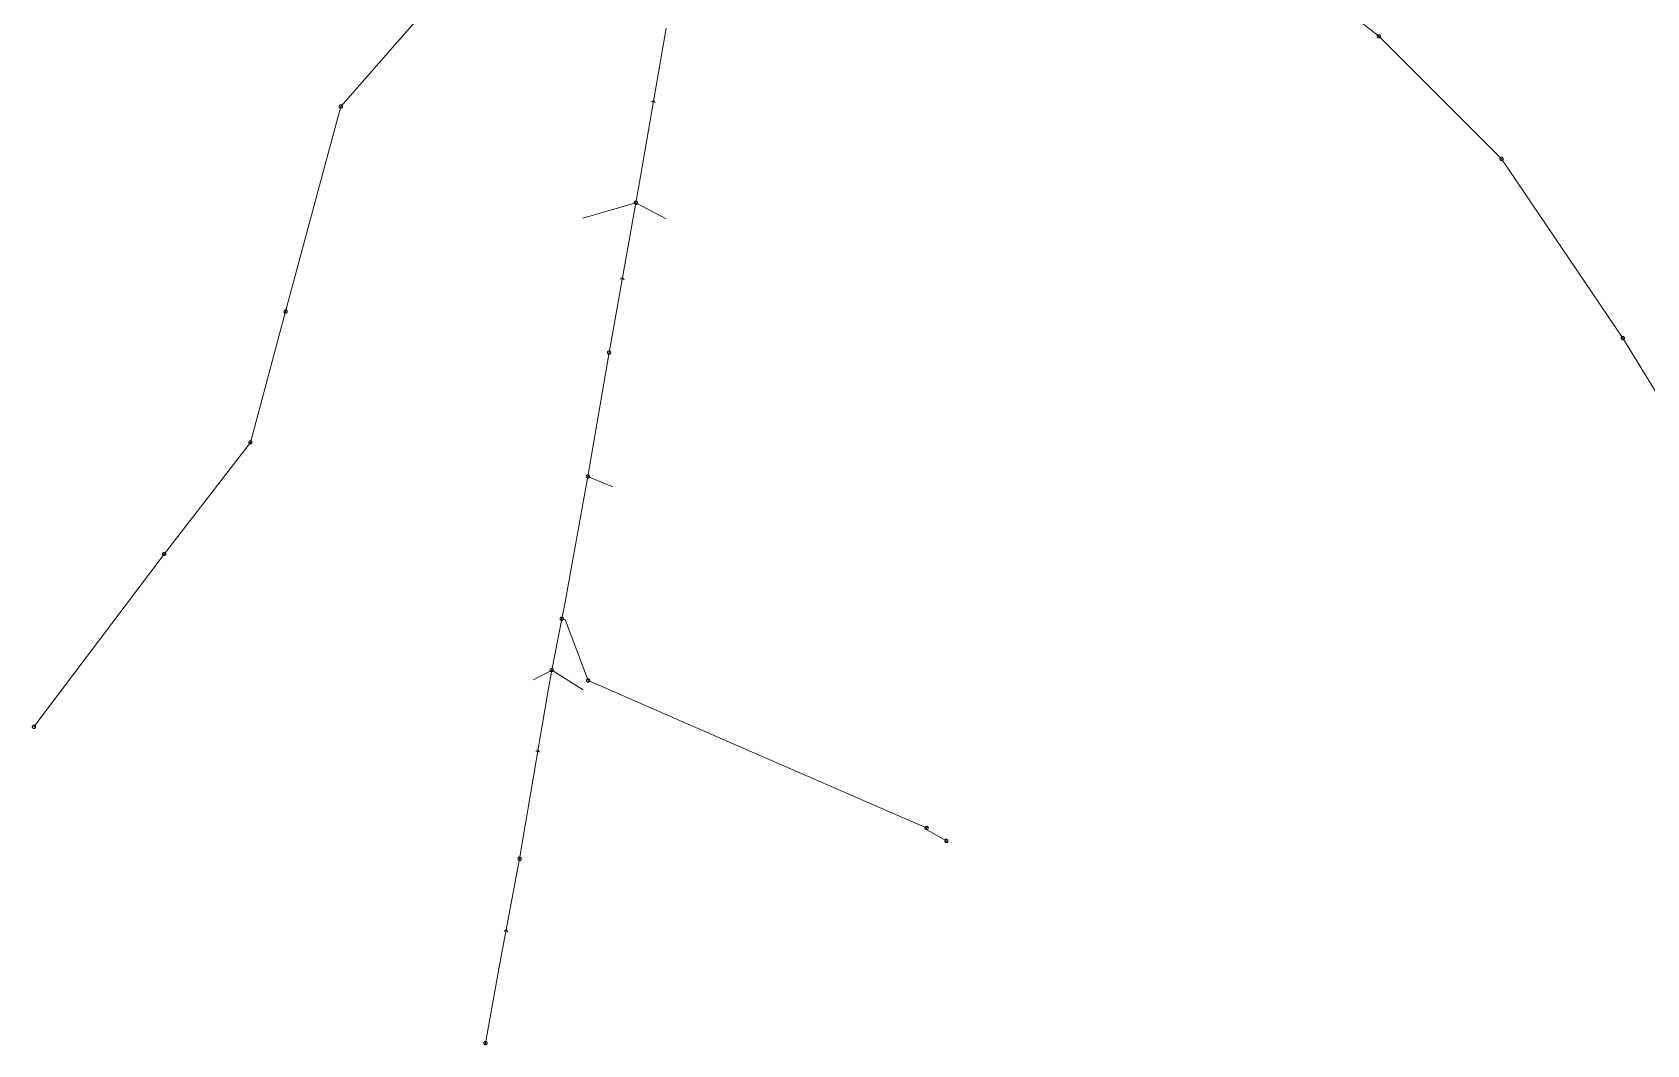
# Model space of a CAD drawing. Header units: metres. Extents: x 25504150 to 25508618, y 6694193 to 6702753.
# Drawn here: x 25505365 to 25505818.5, y 6695492.5 to 6695776.9 of the extents above; entities that cross this region are included whole.
import ezdxf

# ---------------------------------------------------------------- set-up
doc = ezdxf.new("R2010")
doc.units = ezdxf.units.M
for name, pattern in [('Sewer_node', [0]), ('Viemariputket', [0]), ('Viemarivarusteet', [0])]:
    doc.linetypes.add(name, pattern=pattern)
for name, color, linetype, lineweight in [('Sewer_node', 7, 'Sewer_node', 0), ('Viemariputket', 7, 'Viemariputket', 0), ('Viemarivarusteet', 7, 'Viemarivarusteet', 0)]:
    doc.layers.add(name, color=color, linetype=linetype, lineweight=lineweight)

msp = doc.modelspace()

# ---------------------------------------------------------------- linework, layer by layer
at = {"layer": 'Sewer_node', "color": 252, "linetype": 'Continuous', "lineweight": 9, "true_color": 0x848484, "flags": 128}
for points, elevation in [([(25505743.75, 6695775.72), (25505743.74, 6695775.79), (25505743.73, 6695775.86), (25505743.7, 6695775.93), (25505743.66, 6695775.99), (25505743.62, 6695776.05), (25505743.56, 6695776.09), (25505743.5, 6695776.13), (25505743.43, 6695776.16), (25505743.36, 6695776.17), (25505743.29, 6695776.18), (25505743.22, 6695776.17), (25505743.15, 6695776.16), (25505743.08, 6695776.13), (25505743.02, 6695776.09), (25505742.96, 6695776.05), (25505742.92, 6695775.99), (25505742.88, 6695775.93), (25505742.85, 6695775.86), (25505742.84, 6695775.79), (25505742.83, 6695775.72), (25505742.84, 6695775.65), (25505742.85, 6695775.58), (25505742.88, 6695775.51), (25505742.92, 6695775.45), (25505742.96, 6695775.39), (25505743.02, 6695775.35), (25505743.08, 6695775.31), (25505743.15, 6695775.28), (25505743.22, 6695775.27), (25505743.29, 6695775.26), (25505743.36, 6695775.27), (25505743.43, 6695775.28), (25505743.5, 6695775.31), (25505743.56, 6695775.35), (25505743.62, 6695775.39), (25505743.66, 6695775.45), (25505743.7, 6695775.51), (25505743.73, 6695775.58), (25505743.74, 6695775.65)], 43.19), ([(25505778.21, 6695741.29), (25505778.2, 6695741.36), (25505778.19, 6695741.43), (25505778.16, 6695741.5), (25505778.12, 6695741.56), (25505778.08, 6695741.62), (25505778.02, 6695741.66), (25505777.96, 6695741.7), (25505777.89, 6695741.73), (25505777.82, 6695741.74), (25505777.75, 6695741.75), (25505777.68, 6695741.74), (25505777.61, 6695741.73), (25505777.54, 6695741.7), (25505777.48, 6695741.66), (25505777.42, 6695741.62), (25505777.38, 6695741.56), (25505777.34, 6695741.5), (25505777.31, 6695741.43), (25505777.3, 6695741.36), (25505777.29, 6695741.29), (25505777.3, 6695741.22), (25505777.31, 6695741.15), (25505777.34, 6695741.08), (25505777.38, 6695741.02), (25505777.42, 6695740.96), (25505777.48, 6695740.92), (25505777.54, 6695740.88), (25505777.61, 6695740.85), (25505777.68, 6695740.84), (25505777.75, 6695740.83), (25505777.82, 6695740.84), (25505777.89, 6695740.85), (25505777.96, 6695740.88), (25505778.02, 6695740.92), (25505778.08, 6695740.96), (25505778.12, 6695741.02), (25505778.16, 6695741.08), (25505778.19, 6695741.15), (25505778.2, 6695741.22)], 42.84), ([(25505812.28, 6695690.95), (25505812.27, 6695691.02), (25505812.26, 6695691.09), (25505812.23, 6695691.16), (25505812.19, 6695691.22), (25505812.15, 6695691.28), (25505812.09, 6695691.32), (25505812.03, 6695691.36), (25505811.96, 6695691.39), (25505811.89, 6695691.4), (25505811.82, 6695691.41), (25505811.75, 6695691.4), (25505811.68, 6695691.39), (25505811.61, 6695691.36), (25505811.55, 6695691.32), (25505811.49, 6695691.28), (25505811.45, 6695691.22), (25505811.41, 6695691.16), (25505811.38, 6695691.09), (25505811.37, 6695691.02), (25505811.36, 6695690.95), (25505811.37, 6695690.88), (25505811.38, 6695690.81), (25505811.41, 6695690.74), (25505811.45, 6695690.68), (25505811.49, 6695690.62), (25505811.55, 6695690.58), (25505811.61, 6695690.54), (25505811.68, 6695690.51), (25505811.75, 6695690.5), (25505811.82, 6695690.49), (25505811.89, 6695690.5), (25505811.96, 6695690.51), (25505812.03, 6695690.54), (25505812.09, 6695690.58), (25505812.15, 6695690.62), (25505812.19, 6695690.68), (25505812.23, 6695690.74), (25505812.26, 6695690.81), (25505812.27, 6695690.88)], 42.51)]:
    msp.add_lwpolyline(points, close=True, dxfattribs=dict(at, elevation=elevation))
at = {"layer": 'Sewer_node', "color": 46, "linetype": 'Continuous', "true_color": 0x7f5f00, "flags": 128}
for points in [[(25505540, 6695757.06), (25505539.56, 6695757.67), (25505538.96, 6695757.24)], [(25505531.24, 6695707.32), (25505530.8, 6695707.93), (25505530.2, 6695707.5)], [(25505507.5, 6695574.62), (25505507.05, 6695575.23), (25505506.45, 6695574.8)], [(25505498.56, 6695524.12), (25505498.13, 6695524.74), (25505497.52, 6695524.32)]]:
    msp.add_lwpolyline(points, dxfattribs=at)
at = {"layer": 'Sewer_node', "color": 252, "linetype": 'Continuous', "lineweight": 9, "true_color": 0x848484, "flags": 128}
for points in [[(25505452.16, 6695756.02), (25505452.15, 6695756.09), (25505452.14, 6695756.17), (25505452.11, 6695756.23), (25505452.07, 6695756.3), (25505452.02, 6695756.35), (25505451.97, 6695756.4), (25505451.9, 6695756.44), (25505451.84, 6695756.47), (25505451.76, 6695756.48), (25505451.69, 6695756.49), (25505451.62, 6695756.48), (25505451.54, 6695756.47), (25505451.48, 6695756.44), (25505451.41, 6695756.4), (25505451.36, 6695756.35), (25505451.31, 6695756.3), (25505451.27, 6695756.23), (25505451.24, 6695756.17), (25505451.23, 6695756.09), (25505451.22, 6695756.02), (25505451.23, 6695755.95), (25505451.24, 6695755.87), (25505451.27, 6695755.81), (25505451.31, 6695755.74), (25505451.36, 6695755.69), (25505451.41, 6695755.64), (25505451.48, 6695755.6), (25505451.54, 6695755.57), (25505451.62, 6695755.56), (25505451.69, 6695755.55), (25505451.76, 6695755.56), (25505451.84, 6695755.57), (25505451.9, 6695755.6), (25505451.97, 6695755.64), (25505452.02, 6695755.69), (25505452.07, 6695755.74), (25505452.11, 6695755.81), (25505452.14, 6695755.87), (25505452.15, 6695755.95)], [(25505436.63, 6695698.4), (25505436.62, 6695698.47), (25505436.61, 6695698.54), (25505436.58, 6695698.61), (25505436.54, 6695698.67), (25505436.5, 6695698.73), (25505436.44, 6695698.77), (25505436.38, 6695698.81), (25505436.31, 6695698.84), (25505436.24, 6695698.85), (25505436.17, 6695698.86), (25505436.1, 6695698.85), (25505436.03, 6695698.84), (25505435.96, 6695698.81), (25505435.9, 6695698.77), (25505435.84, 6695698.73), (25505435.8, 6695698.67), (25505435.76, 6695698.61), (25505435.73, 6695698.54), (25505435.72, 6695698.47), (25505435.71, 6695698.4), (25505435.72, 6695698.33), (25505435.73, 6695698.26), (25505435.76, 6695698.19), (25505435.8, 6695698.13), (25505435.84, 6695698.07), (25505435.9, 6695698.03), (25505435.96, 6695697.99), (25505436.03, 6695697.96), (25505436.1, 6695697.95), (25505436.17, 6695697.94), (25505436.24, 6695697.95), (25505436.31, 6695697.96), (25505436.38, 6695697.99), (25505436.44, 6695698.03), (25505436.5, 6695698.07), (25505436.54, 6695698.13), (25505436.58, 6695698.19), (25505436.61, 6695698.26), (25505436.62, 6695698.33)], [(25505426.72, 6695661.67), (25505426.71, 6695661.74), (25505426.7, 6695661.81), (25505426.67, 6695661.88), (25505426.63, 6695661.94), (25505426.59, 6695662), (25505426.53, 6695662.04), (25505426.47, 6695662.08), (25505426.4, 6695662.11), (25505426.33, 6695662.12), (25505426.26, 6695662.13), (25505426.19, 6695662.12), (25505426.12, 6695662.11), (25505426.05, 6695662.08), (25505425.99, 6695662.04), (25505425.93, 6695662), (25505425.89, 6695661.94), (25505425.85, 6695661.88), (25505425.82, 6695661.81), (25505425.81, 6695661.74), (25505425.8, 6695661.67), (25505425.81, 6695661.6), (25505425.82, 6695661.53), (25505425.85, 6695661.46), (25505425.89, 6695661.4), (25505425.93, 6695661.34), (25505425.99, 6695661.3), (25505426.05, 6695661.26), (25505426.12, 6695661.23), (25505426.19, 6695661.22), (25505426.26, 6695661.21), (25505426.33, 6695661.22), (25505426.4, 6695661.23), (25505426.47, 6695661.26), (25505426.53, 6695661.3), (25505426.59, 6695661.34), (25505426.63, 6695661.4), (25505426.67, 6695661.46), (25505426.7, 6695661.53), (25505426.71, 6695661.6)], [(25505402.5, 6695630.3), (25505402.49, 6695630.37), (25505402.48, 6695630.44), (25505402.45, 6695630.51), (25505402.41, 6695630.57), (25505402.37, 6695630.63), (25505402.31, 6695630.67), (25505402.25, 6695630.71), (25505402.18, 6695630.74), (25505402.11, 6695630.75), (25505402.04, 6695630.76), (25505401.97, 6695630.75), (25505401.9, 6695630.74), (25505401.83, 6695630.71), (25505401.77, 6695630.67), (25505401.71, 6695630.63), (25505401.67, 6695630.57), (25505401.63, 6695630.51), (25505401.6, 6695630.44), (25505401.59, 6695630.37), (25505401.58, 6695630.3), (25505401.59, 6695630.23), (25505401.6, 6695630.16), (25505401.63, 6695630.09), (25505401.67, 6695630.03), (25505401.71, 6695629.97), (25505401.77, 6695629.93), (25505401.83, 6695629.89), (25505401.9, 6695629.86), (25505401.97, 6695629.85), (25505402.04, 6695629.84), (25505402.11, 6695629.85), (25505402.18, 6695629.86), (25505402.25, 6695629.89), (25505402.31, 6695629.93), (25505402.37, 6695629.97), (25505402.41, 6695630.03), (25505402.45, 6695630.09), (25505402.48, 6695630.16), (25505402.49, 6695630.23)], [(25505365.92, 6695581.76), (25505365.91, 6695581.83), (25505365.9, 6695581.9), (25505365.87, 6695581.97), (25505365.83, 6695582.03), (25505365.79, 6695582.09), (25505365.73, 6695582.13), (25505365.67, 6695582.17), (25505365.6, 6695582.2), (25505365.53, 6695582.21), (25505365.46, 6695582.22), (25505365.39, 6695582.21), (25505365.32, 6695582.2), (25505365.25, 6695582.17), (25505365.19, 6695582.13), (25505365.13, 6695582.09), (25505365.09, 6695582.03), (25505365.05, 6695581.97), (25505365.02, 6695581.9), (25505365.01, 6695581.83), (25505365, 6695581.76), (25505365.01, 6695581.69), (25505365.02, 6695581.62), (25505365.05, 6695581.55), (25505365.09, 6695581.49), (25505365.13, 6695581.43), (25505365.19, 6695581.39), (25505365.25, 6695581.35), (25505365.32, 6695581.32), (25505365.39, 6695581.31), (25505365.46, 6695581.3), (25505365.53, 6695581.31), (25505365.6, 6695581.32), (25505365.67, 6695581.35), (25505365.73, 6695581.39), (25505365.79, 6695581.43), (25505365.83, 6695581.49), (25505365.87, 6695581.55), (25505365.9, 6695581.62), (25505365.91, 6695581.69)]]:
    msp.add_lwpolyline(points, close=True, dxfattribs=at)
at = {"layer": 'Sewer_node', "color": 46, "linetype": 'Continuous', "true_color": 0x7f5f00, "flags": 128}
for points, elevation in [([(25505535.03, 6695728.97), (25505535.02, 6695729.04), (25505535.01, 6695729.11), (25505534.98, 6695729.18), (25505534.94, 6695729.24), (25505534.9, 6695729.3), (25505534.84, 6695729.34), (25505534.78, 6695729.38), (25505534.71, 6695729.41), (25505534.64, 6695729.42), (25505534.57, 6695729.43), (25505534.5, 6695729.42), (25505534.43, 6695729.41), (25505534.36, 6695729.38), (25505534.3, 6695729.34), (25505534.24, 6695729.3), (25505534.2, 6695729.24), (25505534.16, 6695729.18), (25505534.13, 6695729.11), (25505534.12, 6695729.04), (25505534.11, 6695728.97), (25505534.12, 6695728.9), (25505534.13, 6695728.83), (25505534.16, 6695728.76), (25505534.2, 6695728.7), (25505534.24, 6695728.64), (25505534.3, 6695728.6), (25505534.36, 6695728.56), (25505534.43, 6695728.53), (25505534.5, 6695728.52), (25505534.57, 6695728.51), (25505534.64, 6695728.52), (25505534.71, 6695728.53), (25505534.78, 6695728.56), (25505534.84, 6695728.6), (25505534.9, 6695728.64), (25505534.94, 6695728.7), (25505534.98, 6695728.76), (25505535.01, 6695728.83), (25505535.02, 6695728.9)], 100), ([(25505527.5, 6695686.89), (25505527.49, 6695686.96), (25505527.48, 6695687.03), (25505527.45, 6695687.1), (25505527.41, 6695687.16), (25505527.37, 6695687.22), (25505527.31, 6695687.26), (25505527.25, 6695687.3), (25505527.18, 6695687.33), (25505527.11, 6695687.34), (25505527.04, 6695687.35), (25505526.97, 6695687.34), (25505526.9, 6695687.33), (25505526.83, 6695687.3), (25505526.77, 6695687.26), (25505526.71, 6695687.22), (25505526.67, 6695687.16), (25505526.63, 6695687.1), (25505526.6, 6695687.03), (25505526.59, 6695686.96), (25505526.58, 6695686.89), (25505526.59, 6695686.82), (25505526.6, 6695686.75), (25505526.63, 6695686.68), (25505526.67, 6695686.62), (25505526.71, 6695686.56), (25505526.77, 6695686.52), (25505526.83, 6695686.48), (25505526.9, 6695686.45), (25505526.97, 6695686.44), (25505527.04, 6695686.43), (25505527.11, 6695686.44), (25505527.18, 6695686.45), (25505527.25, 6695686.48), (25505527.31, 6695686.52), (25505527.37, 6695686.56), (25505527.41, 6695686.62), (25505527.45, 6695686.68), (25505527.48, 6695686.75), (25505527.49, 6695686.82)], 100), ([(25505521.54, 6695652.09), (25505521.53, 6695652.16), (25505521.52, 6695652.24), (25505521.49, 6695652.3), (25505521.45, 6695652.37), (25505521.4, 6695652.42), (25505521.35, 6695652.47), (25505521.28, 6695652.51), (25505521.22, 6695652.54), (25505521.14, 6695652.55), (25505521.07, 6695652.56), (25505521, 6695652.55), (25505520.92, 6695652.54), (25505520.86, 6695652.51), (25505520.79, 6695652.47), (25505520.74, 6695652.42), (25505520.69, 6695652.37), (25505520.65, 6695652.3), (25505520.62, 6695652.24), (25505520.61, 6695652.16), (25505520.6, 6695652.09), (25505520.61, 6695652.02), (25505520.62, 6695651.94), (25505520.65, 6695651.88), (25505520.69, 6695651.81), (25505520.74, 6695651.76), (25505520.79, 6695651.71), (25505520.86, 6695651.67), (25505520.92, 6695651.64), (25505521, 6695651.63), (25505521.07, 6695651.62), (25505521.14, 6695651.63), (25505521.22, 6695651.64), (25505521.28, 6695651.67), (25505521.35, 6695651.71), (25505521.4, 6695651.76), (25505521.45, 6695651.81), (25505521.49, 6695651.88), (25505521.52, 6695651.94), (25505521.53, 6695652.02)], 100), ([(25505514.22, 6695612.11), (25505514.21, 6695612.18), (25505514.2, 6695612.26), (25505514.17, 6695612.32), (25505514.13, 6695612.39), (25505514.08, 6695612.44), (25505514.03, 6695612.49), (25505513.96, 6695612.53), (25505513.9, 6695612.56), (25505513.82, 6695612.57), (25505513.75, 6695612.58), (25505513.68, 6695612.57), (25505513.6, 6695612.56), (25505513.54, 6695612.53), (25505513.47, 6695612.49), (25505513.42, 6695612.44), (25505513.37, 6695612.39), (25505513.33, 6695612.32), (25505513.3, 6695612.26), (25505513.29, 6695612.18), (25505513.28, 6695612.11), (25505513.29, 6695612.04), (25505513.3, 6695611.96), (25505513.33, 6695611.9), (25505513.37, 6695611.83), (25505513.42, 6695611.78), (25505513.47, 6695611.73), (25505513.54, 6695611.69), (25505513.6, 6695611.66), (25505513.68, 6695611.65), (25505513.75, 6695611.64), (25505513.82, 6695611.65), (25505513.9, 6695611.66), (25505513.96, 6695611.69), (25505514.03, 6695611.73), (25505514.08, 6695611.78), (25505514.13, 6695611.83), (25505514.17, 6695611.9), (25505514.2, 6695611.96), (25505514.21, 6695612.04)], 100), ([(25505511.37, 6695597.71), (25505511.36, 6695597.78), (25505511.35, 6695597.85), (25505511.32, 6695597.92), (25505511.28, 6695597.98), (25505511.24, 6695598.04), (25505511.18, 6695598.08), (25505511.12, 6695598.12), (25505511.05, 6695598.15), (25505510.98, 6695598.16), (25505510.91, 6695598.17), (25505510.84, 6695598.16), (25505510.77, 6695598.15), (25505510.7, 6695598.12), (25505510.64, 6695598.08), (25505510.58, 6695598.04), (25505510.54, 6695597.98), (25505510.5, 6695597.92), (25505510.47, 6695597.85), (25505510.46, 6695597.78), (25505510.45, 6695597.71), (25505510.46, 6695597.64), (25505510.47, 6695597.57), (25505510.5, 6695597.5), (25505510.54, 6695597.44), (25505510.58, 6695597.38), (25505510.64, 6695597.34), (25505510.7, 6695597.3), (25505510.77, 6695597.27), (25505510.84, 6695597.26), (25505510.91, 6695597.25), (25505510.98, 6695597.26), (25505511.05, 6695597.27), (25505511.12, 6695597.3), (25505511.18, 6695597.34), (25505511.24, 6695597.38), (25505511.28, 6695597.44), (25505511.32, 6695597.5), (25505511.35, 6695597.57), (25505511.36, 6695597.64)], 44.68), ([(25505521.63, 6695594.75), (25505521.62, 6695594.82), (25505521.61, 6695594.89), (25505521.58, 6695594.96), (25505521.54, 6695595.02), (25505521.5, 6695595.08), (25505521.44, 6695595.12), (25505521.38, 6695595.16), (25505521.31, 6695595.19), (25505521.24, 6695595.2), (25505521.17, 6695595.21), (25505521.1, 6695595.2), (25505521.03, 6695595.19), (25505520.96, 6695595.16), (25505520.9, 6695595.12), (25505520.84, 6695595.08), (25505520.8, 6695595.02), (25505520.76, 6695594.96), (25505520.73, 6695594.89), (25505520.72, 6695594.82), (25505520.71, 6695594.75), (25505520.72, 6695594.68), (25505520.73, 6695594.61), (25505520.76, 6695594.54), (25505520.8, 6695594.48), (25505520.84, 6695594.42), (25505520.9, 6695594.38), (25505520.96, 6695594.34), (25505521.03, 6695594.31), (25505521.1, 6695594.3), (25505521.17, 6695594.29), (25505521.24, 6695594.3), (25505521.31, 6695594.31), (25505521.38, 6695594.34), (25505521.44, 6695594.38), (25505521.5, 6695594.42), (25505521.54, 6695594.48), (25505521.58, 6695594.54), (25505521.61, 6695594.61), (25505521.62, 6695594.68)], 44.07), ([(25505616.71, 6695553.35), (25505616.7, 6695553.42), (25505616.69, 6695553.5), (25505616.66, 6695553.56), (25505616.62, 6695553.63), (25505616.57, 6695553.68), (25505616.52, 6695553.73), (25505616.45, 6695553.77), (25505616.39, 6695553.8), (25505616.31, 6695553.81), (25505616.24, 6695553.82), (25505616.17, 6695553.81), (25505616.09, 6695553.8), (25505616.03, 6695553.77), (25505615.96, 6695553.73), (25505615.91, 6695553.68), (25505615.86, 6695553.63), (25505615.82, 6695553.56), (25505615.79, 6695553.5), (25505615.78, 6695553.42), (25505615.77, 6695553.35), (25505615.78, 6695553.28), (25505615.79, 6695553.2), (25505615.82, 6695553.14), (25505615.86, 6695553.07), (25505615.91, 6695553.02), (25505615.96, 6695552.97), (25505616.03, 6695552.93), (25505616.09, 6695552.9), (25505616.17, 6695552.89), (25505616.24, 6695552.88), (25505616.31, 6695552.89), (25505616.39, 6695552.9), (25505616.45, 6695552.93), (25505616.52, 6695552.97), (25505616.57, 6695553.02), (25505616.62, 6695553.07), (25505616.66, 6695553.14), (25505616.69, 6695553.2), (25505616.7, 6695553.28)], 100), ([(25505622.24, 6695549.72), (25505622.23, 6695549.79), (25505622.22, 6695549.86), (25505622.19, 6695549.93), (25505622.15, 6695549.99), (25505622.11, 6695550.05), (25505622.05, 6695550.09), (25505621.99, 6695550.13), (25505621.92, 6695550.16), (25505621.85, 6695550.17), (25505621.78, 6695550.18), (25505621.71, 6695550.17), (25505621.64, 6695550.16), (25505621.57, 6695550.13), (25505621.51, 6695550.09), (25505621.45, 6695550.05), (25505621.41, 6695549.99), (25505621.37, 6695549.93), (25505621.34, 6695549.86), (25505621.33, 6695549.79), (25505621.32, 6695549.72), (25505621.33, 6695549.65), (25505621.34, 6695549.58), (25505621.37, 6695549.51), (25505621.41, 6695549.45), (25505621.45, 6695549.39), (25505621.51, 6695549.35), (25505621.57, 6695549.31), (25505621.64, 6695549.28), (25505621.71, 6695549.27), (25505621.78, 6695549.26), (25505621.85, 6695549.27), (25505621.92, 6695549.28), (25505621.99, 6695549.31), (25505622.05, 6695549.35), (25505622.11, 6695549.39), (25505622.15, 6695549.45), (25505622.19, 6695549.51), (25505622.22, 6695549.58), (25505622.23, 6695549.65)], 100), ([(25505502.36, 6695544.68), (25505502.35, 6695544.75), (25505502.34, 6695544.82), (25505502.31, 6695544.89), (25505502.27, 6695544.95), (25505502.23, 6695545.01), (25505502.17, 6695545.05), (25505502.11, 6695545.09), (25505502.04, 6695545.12), (25505501.97, 6695545.13), (25505501.9, 6695545.14), (25505501.83, 6695545.13), (25505501.76, 6695545.12), (25505501.69, 6695545.09), (25505501.63, 6695545.05), (25505501.57, 6695545.01), (25505501.53, 6695544.95), (25505501.49, 6695544.89), (25505501.46, 6695544.82), (25505501.45, 6695544.75), (25505501.44, 6695544.68), (25505501.45, 6695544.61), (25505501.46, 6695544.54), (25505501.49, 6695544.47), (25505501.53, 6695544.41), (25505501.57, 6695544.35), (25505501.63, 6695544.31), (25505501.69, 6695544.27), (25505501.76, 6695544.24), (25505501.83, 6695544.23), (25505501.9, 6695544.22), (25505501.97, 6695544.23), (25505502.04, 6695544.24), (25505502.11, 6695544.27), (25505502.17, 6695544.31), (25505502.23, 6695544.35), (25505502.27, 6695544.41), (25505502.31, 6695544.47), (25505502.34, 6695544.54), (25505502.35, 6695544.61)], 100), ([(25505492.77, 6695492.92), (25505492.76, 6695492.99), (25505492.75, 6695493.06), (25505492.72, 6695493.13), (25505492.68, 6695493.19), (25505492.64, 6695493.25), (25505492.58, 6695493.29), (25505492.52, 6695493.33), (25505492.45, 6695493.36), (25505492.38, 6695493.37), (25505492.31, 6695493.38), (25505492.24, 6695493.37), (25505492.17, 6695493.36), (25505492.1, 6695493.33), (25505492.04, 6695493.29), (25505491.98, 6695493.25), (25505491.94, 6695493.19), (25505491.9, 6695493.13), (25505491.87, 6695493.06), (25505491.86, 6695492.99), (25505491.85, 6695492.92), (25505491.86, 6695492.85), (25505491.87, 6695492.78), (25505491.9, 6695492.71), (25505491.94, 6695492.65), (25505491.98, 6695492.59), (25505492.04, 6695492.55), (25505492.1, 6695492.51), (25505492.17, 6695492.48), (25505492.24, 6695492.47), (25505492.31, 6695492.46), (25505492.38, 6695492.47), (25505492.45, 6695492.48), (25505492.52, 6695492.51), (25505492.58, 6695492.55), (25505492.64, 6695492.59), (25505492.68, 6695492.65), (25505492.72, 6695492.71), (25505492.75, 6695492.78), (25505492.76, 6695492.85)], 44.97)]:
    msp.add_lwpolyline(points, close=True, dxfattribs=dict(at, elevation=elevation))
at = {"layer": 'Viemariputket', "color": 251, "linetype": 'Continuous', "lineweight": 15, "true_color": 0x595959}
for p, q in [((25505707.03, 6695804.33, 38.87), (25505743.29, 6695775.72, 39.01)), ((25505483.83, 6695792.73, 37.36), (25505451.69, 6695756.02, 37.59)), ((25505743.29, 6695775.72, 39.02), (25505777.75, 6695741.29, 39.18)), ((25505451.69, 6695756.02, 37.59), (25505436.17, 6695698.4, 37.86)), ((25505777.75, 6695741.29, 39.19), (25505811.82, 6695690.95, 39.59)), ((25505436.17, 6695698.4, 37.86), (25505426.26, 6695661.67, 38.9)), ((25505811.82, 6695690.95, 39.59), (25505853.39, 6695623.06, 39.99)), ((25505426.26, 6695661.67, 38.9), (25505402.04, 6695630.3, 40.91)), ((25505402.04, 6695630.3, 40.91), (25505365.46, 6695581.76, 41.76))]:
    msp.add_line(p, q, dxfattribs=at)
at = {"layer": 'Viemariputket', "color": 1, "linetype": 'Continuous', "lineweight": 15}
for p, q in [((25505527.04, 6695686.89, 40.38), (25505534.57, 6695728.97, 39.66)), ((25505543.03, 6695724.49, 40.53), (25505534.57, 6695728.97, 40.22)), ((25505521.07, 6695652.09, 41.26), (25505527.04, 6695686.89, 40.37)), ((25505521.07, 6695652.09, 41.6), (25505528.09, 6695649.16, 40.48)), ((25505510.91, 6695597.71, 42.19), (25505513.73, 6695612.09, 41.97)), ((25505510.91, 6695597.71, 42.26), (25505505.83, 6695594.98, 42.31)), ((25505510.91, 6695597.71, 43.7), (25505519.72, 6695592.19, 43.81)), ((25505616.24, 6695553.35, 43.29), (25505616.69, 6695553.49, 43.29)), ((25505621.78, 6695549.72, 43.09), (25505621.98, 6695549.21, 43.15)), ((25505492.3, 6695492.56, 43.07), (25505492.31, 6695492.92, 43.18))]:
    msp.add_line(p, q, dxfattribs=at)
for points in [[(25505534.57, 6695728.97, 39.65), (25505535.87, 6695736.35, 39.4), (25505543.09, 6695777.99, 38.12)], [(25505519.7, 6695724.68, 40.72), (25505526.16, 6695726.54, 40.63), (25505534.57, 6695728.97, 40.56)], [(25505513.73, 6695612.09, 41.97), (25505514.56, 6695616.29, 41.9), (25505521.07, 6695652.09, 41.23)], [(25505521.17, 6695594.75, 42.35), (25505514.81, 6695611.62, 42.29), (25505514.67, 6695611.89, 42.3), (25505513.75, 6695612.11, 42.3)], [(25505501.9, 6695544.68, 42.86), (25505509.8, 6695591.5, 42.63), (25505510.91, 6695597.71, 42.25)], [(25505616.24, 6695553.35, 43.07), (25505609.46, 6695556.26, 43.01), (25505565.58, 6695575.42, 42.65), (25505521.17, 6695594.75, 42.37)], [(25505616.24, 6695553.35, 43.09), (25505616.33, 6695552.83, 43.15), (25505621.78, 6695549.72, 43.15)], [(25505492.31, 6695492.92, 43.18), (25505496.26, 6695514.83, 43.02), (25505501.9, 6695544.68, 42.86)]]:
    msp.add_polyline3d(points, dxfattribs=at)
at = {"layer": 'Viemarivarusteet', "color": 30, "true_color": 0xff7f00}
for p in [(25505743.29, 6695775.72, 43.19), (25505451.69, 6695756.02), (25505777.75, 6695741.29, 42.84), (25505436.17, 6695698.4), (25505811.82, 6695690.95, 42.51), (25505426.26, 6695661.67), (25505402.04, 6695630.3), (25505365.46, 6695581.76)]:
    msp.add_point(p, dxfattribs=at)
at = {"layer": 'Viemarivarusteet', "color": 1}
for p in [(25505534.57, 6695728.97, 100), (25505527.04, 6695686.89, 100), (25505521.07, 6695652.09, 100), (25505513.75, 6695612.11, 100), (25505510.91, 6695597.71, 44.68), (25505521.17, 6695594.75, 44.07), (25505616.24, 6695553.35, 100), (25505621.78, 6695549.72, 100), (25505501.9, 6695544.68, 100), (25505492.31, 6695492.92, 44.97)]:
    msp.add_point(p, dxfattribs=at)

doc.saveas('drawing.dxf')
